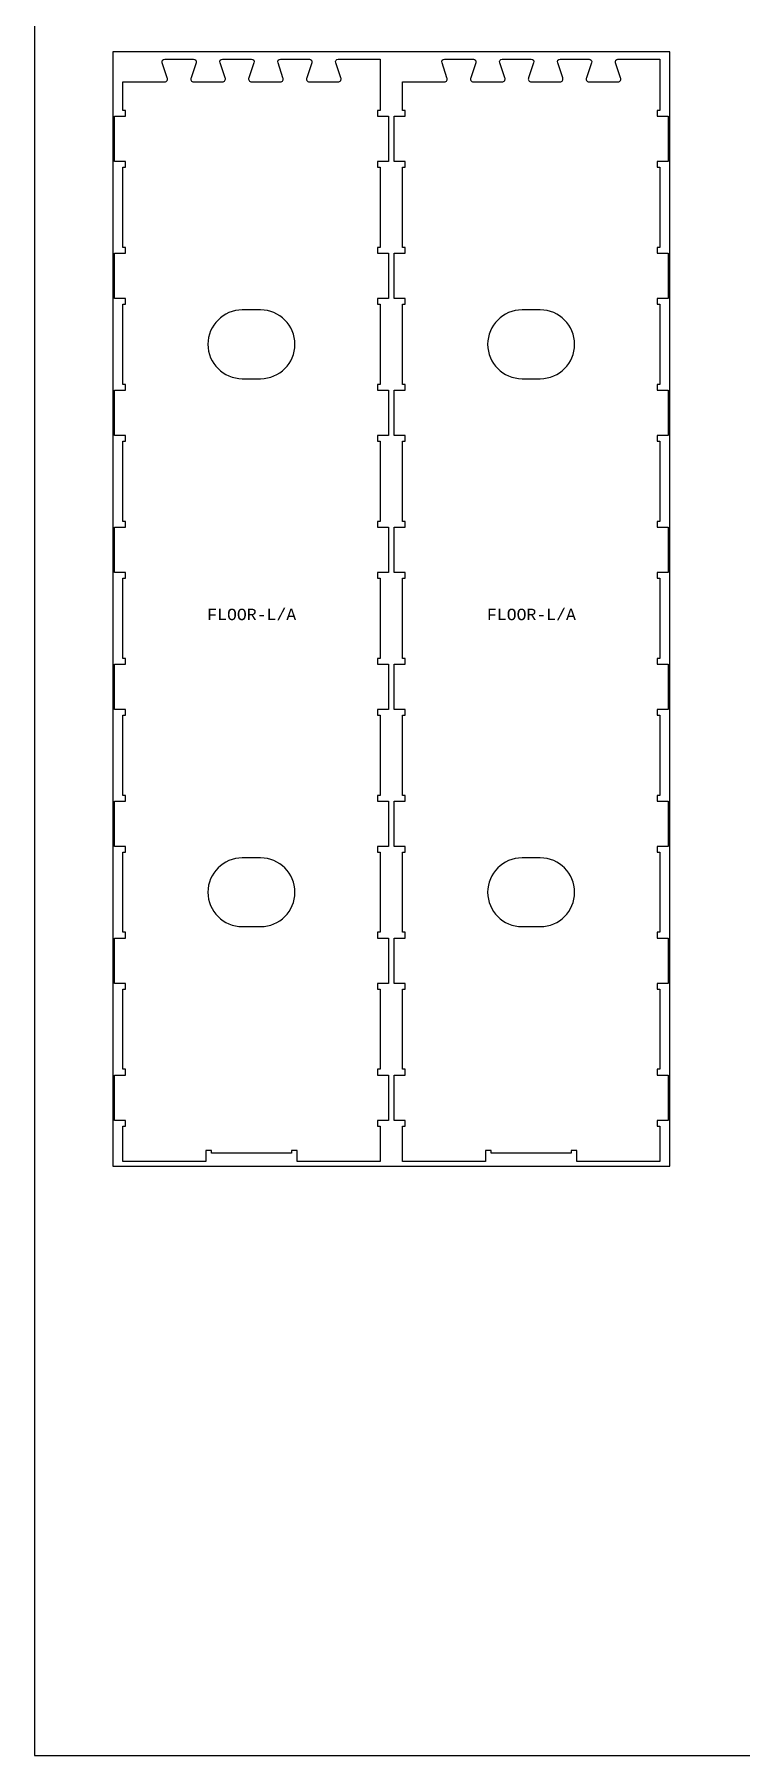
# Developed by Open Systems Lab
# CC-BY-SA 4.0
# Model space of a CAD drawing. Extents: x -30 to 12678, y 0 to 23683.
# Drawn here: x 0 to 1548, y 0 to 3769 of the extents above; entities that cross this region are included whole.
import ezdxf

# ---------------------------------------------------------------- set-up
doc = ezdxf.new("R2010")
doc.units = 0
for name, color, linetype in [('0_SHEET_SPRUCEPLY_2440X122', 1, 'CONTINUOUS'), ('1_ANYTOOL_1MMDEEP_LABELS_S', 2, 'CONTINUOUS'), ('3_ANYTOOL_CUTTHROUGH_INSID', 4, 'CONTINUOUS'), ('4_ANYTOOL_CUTTHROUGH_OUTSI', 5, 'CONTINUOUS'), ('DONOTCUT', 7, 'CONTINUOUS')]:
    doc.layers.add(name, color=color, linetype=linetype)
doc.styles.add('MONOTXT_REGULAR', font='')
doc.styles.get('MONOTXT_REGULAR').set_extended_font_data('Monotxt')

msp = doc.modelspace()

# ---------------------------------------------------------------- linework, layer by layer
at = {"layer": '0_SHEET_SPRUCEPLY_2440X122'}
msp.add_lwpolyline([(171.5, 1290.9), (1391.5, 1290.9), (1391.5, 3730.9), (171.5, 3730.9)], close=True, dxfattribs=at)
at = {"layer": '3_ANYTOOL_CUTTHROUGH_INSID'}
for points in [[(495.2, 3165.9), (455.2, 3165.9, 1), (455.2, 3015.4), (495.2, 3015.4, 1)], [(1107.7, 3165.9), (1067.7, 3165.9, 1), (1067.7, 3015.4), (1107.7, 3015.4, 1)], [(495.2, 1965.9), (455.2, 1965.9, 1), (455.2, 1815.4), (495.2, 1815.4, 1)], [(1107.7, 1965.9), (1067.7, 1965.9, 1), (1067.7, 1815.4), (1107.7, 1815.4, 1)]]:
    msp.add_lwpolyline(points, format="xyb", close=True, dxfattribs=at)
at = {"layer": '4_ANYTOOL_CUTTHROUGH_OUTSI'}
for points in [[(660.1, 3707.2, -0.551268), (665.3, 3715.4), (757, 3715.4), (757, 3602.9), (751, 3602.9), (751, 3590.4), (775, 3590.4), (775, 3490.9), (751, 3490.9), (751, 3478.4), (757, 3478.4), (757, 3302.9), (751, 3302.9), (751, 3290.4), (775, 3290.4), (775, 3190.9), (751, 3190.9), (751, 3178.4), (757, 3178.4), (757, 3002.9), (751, 3002.9), (751, 2990.4), (775, 2990.4), (775, 2890.9), (751, 2890.9), (751, 2878.4), (757, 2878.4), (757, 2702.9), (751, 2702.9), (751, 2690.4), (775, 2690.4), (775, 2590.9), (751, 2590.9), (751, 2578.4), (757, 2578.4), (757, 2402.9), (751, 2402.9), (751, 2390.4), (775, 2390.4), (775, 2290.9), (751, 2290.9), (751, 2278.4), (757, 2278.4), (757, 2102.9), (751, 2102.9), (751, 2090.4), (775, 2090.4), (775, 1990.9), (751, 1990.9), (751, 1978.4), (757, 1978.4), (757, 1802.9), (751, 1802.9), (751, 1790.4), (775, 1790.4), (775, 1690.9), (751, 1690.9), (751, 1678.4), (757, 1678.4), (757, 1502.9), (751, 1502.9), (751, 1490.4), (775, 1490.4), (775, 1390.9), (751, 1390.9), (751, 1378.4), (757, 1378.4), (757, 1300.9), (575.5, 1300.9), (575.5, 1324.9), (563, 1324.9), (563, 1318.9), (387.5, 1318.9), (387.5, 1324.9), (375, 1324.9), (375, 1300.9), (193.5, 1300.9), (193.5, 1378.4), (199.5, 1378.4), (199.5, 1390.9), (175.5, 1390.9), (175.5, 1490.4), (199.5, 1490.4), (199.5, 1502.9), (193.5, 1502.9), (193.5, 1678.4), (199.5, 1678.4), (199.5, 1690.9), (175.5, 1690.9), (175.5, 1790.4), (199.5, 1790.4), (199.5, 1802.9), (193.5, 1802.9), (193.5, 1978.4), (199.5, 1978.4), (199.5, 1990.9), (175.5, 1990.9), (175.5, 2090.4), (199.5, 2090.4), (199.5, 2102.9), (193.5, 2102.9), (193.5, 2278.4), (199.5, 2278.4), (199.5, 2290.9), (175.5, 2290.9), (175.5, 2390.4), (199.5, 2390.4), (199.5, 2402.9), (193.5, 2402.9), (193.5, 2578.4), (199.5, 2578.4), (199.5, 2590.9), (175.5, 2590.9), (175.5, 2690.4), (199.5, 2690.4), (199.5, 2702.9), (193.5, 2702.9), (193.5, 2878.4), (199.5, 2878.4), (199.5, 2890.9), (175.5, 2890.9), (175.5, 2990.4), (199.5, 2990.4), (199.5, 3002.9), (193.5, 3002.9), (193.5, 3178.4), (199.5, 3178.4), (199.5, 3190.9), (175.5, 3190.9), (175.5, 3290.4), (199.5, 3290.4), (199.5, 3302.9), (193.5, 3302.9), (193.5, 3478.4), (199.5, 3478.4), (199.5, 3490.9), (175.5, 3490.9), (175.5, 3590.4), (199.5, 3590.4), (199.5, 3602.9), (193.5, 3602.9), (193.5, 3665.4), (285.2, 3665.4), (285.2, 3665.4, 0.550446), (290.9, 3674.3), (280, 3707.2), (280, 3707.2), (280, 3707.2, -0.551268), (285.2, 3715.4), (348.6, 3715.4, -0.551268), (353.8, 3707.2), (353.8, 3707.2), (342.9, 3674.3), (342.9, 3674.3, 0.550446), (348.5, 3665.4), (411.9, 3665.4, 0.550446), (417.6, 3674.3), (406.7, 3707.2), (406.7, 3707.2), (406.7, 3707.2, -0.551268), (411.9, 3715.4), (475.3, 3715.4, -0.551268), (480.5, 3707.2), (480.5, 3707.2), (469.6, 3674.3), (469.6, 3674.3, 0.550446), (475.2, 3665.4), (538.6, 3665.4, 0.550446), (544.3, 3674.3), (533.4, 3707.2), (533.4, 3707.2), (533.4, 3707.2, -0.551268), (538.6, 3715.4), (602, 3715.4, -0.551268), (607.2, 3707.2), (607.2, 3707.2), (596.3, 3674.3), (596.3, 3674.3, 0.550446), (601.9, 3665.4), (665.3, 3665.4, 0.550446), (671, 3674.3), (660.1, 3707.2), (660.1, 3707.2)], [(1272.6, 3707.2, -0.551268), (1277.8, 3715.4), (1369.5, 3715.4), (1369.5, 3602.9), (1363.5, 3602.9), (1363.5, 3590.4), (1387.5, 3590.4), (1387.5, 3490.9), (1363.5, 3490.9), (1363.5, 3478.4), (1369.5, 3478.4), (1369.5, 3302.9), (1363.5, 3302.9), (1363.5, 3290.4), (1387.5, 3290.4), (1387.5, 3190.9), (1363.5, 3190.9), (1363.5, 3178.4), (1369.5, 3178.4), (1369.5, 3002.9), (1363.5, 3002.9), (1363.5, 2990.4), (1387.5, 2990.4), (1387.5, 2890.9), (1363.5, 2890.9), (1363.5, 2878.4), (1369.5, 2878.4), (1369.5, 2702.9), (1363.5, 2702.9), (1363.5, 2690.4), (1387.5, 2690.4), (1387.5, 2590.9), (1363.5, 2590.9), (1363.5, 2578.4), (1369.5, 2578.4), (1369.5, 2402.9), (1363.5, 2402.9), (1363.5, 2390.4), (1387.5, 2390.4), (1387.5, 2290.9), (1363.5, 2290.9), (1363.5, 2278.4), (1369.5, 2278.4), (1369.5, 2102.9), (1363.5, 2102.9), (1363.5, 2090.4), (1387.5, 2090.4), (1387.5, 1990.9), (1363.5, 1990.9), (1363.5, 1978.4), (1369.5, 1978.4), (1369.5, 1802.9), (1363.5, 1802.9), (1363.5, 1790.4), (1387.5, 1790.4), (1387.5, 1690.9), (1363.5, 1690.9), (1363.5, 1678.4), (1369.5, 1678.4), (1369.5, 1502.9), (1363.5, 1502.9), (1363.5, 1490.4), (1387.5, 1490.4), (1387.5, 1390.9), (1363.5, 1390.9), (1363.5, 1378.4), (1369.5, 1378.4), (1369.5, 1300.9), (1188, 1300.9), (1188, 1324.9), (1175.5, 1324.9), (1175.5, 1318.9), (1000, 1318.9), (1000, 1324.9), (987.5, 1324.9), (987.5, 1300.9), (806, 1300.9), (806, 1378.4), (812, 1378.4), (812, 1390.9), (788, 1390.9), (788, 1490.4), (812, 1490.4), (812, 1502.9), (806, 1502.9), (806, 1678.4), (812, 1678.4), (812, 1690.9), (788, 1690.9), (788, 1790.4), (812, 1790.4), (812, 1802.9), (806, 1802.9), (806, 1978.4), (812, 1978.4), (812, 1990.9), (788, 1990.9), (788, 2090.4), (812, 2090.4), (812, 2102.9), (806, 2102.9), (806, 2278.4), (812, 2278.4), (812, 2290.9), (788, 2290.9), (788, 2390.4), (812, 2390.4), (812, 2402.9), (806, 2402.9), (806, 2578.4), (812, 2578.4), (812, 2590.9), (788, 2590.9), (788, 2690.4), (812, 2690.4), (812, 2702.9), (806, 2702.9), (806, 2878.4), (812, 2878.4), (812, 2890.9), (788, 2890.9), (788, 2990.4), (812, 2990.4), (812, 3002.9), (806, 3002.9), (806, 3178.4), (812, 3178.4), (812, 3190.9), (788, 3190.9), (788, 3290.4), (812, 3290.4), (812, 3302.9), (806, 3302.9), (806, 3478.4), (812, 3478.4), (812, 3490.9), (788, 3490.9), (788, 3590.4), (812, 3590.4), (812, 3602.9), (806, 3602.9), (806, 3665.4), (897.7, 3665.4), (897.7, 3665.4, 0.550446), (903.4, 3674.3), (892.5, 3707.2), (892.5, 3707.2), (892.5, 3707.2, -0.551268), (897.7, 3715.4), (961.1, 3715.4, -0.551268), (966.3, 3707.2), (966.3, 3707.2), (955.4, 3674.3), (955.4, 3674.3, 0.550446), (961, 3665.4), (1024.4, 3665.4, 0.550446), (1030.1, 3674.3), (1019.2, 3707.2), (1019.2, 3707.2), (1019.2, 3707.2, -0.551268), (1024.4, 3715.4), (1087.8, 3715.4, -0.551268), (1093, 3707.2), (1093, 3707.2), (1082.1, 3674.3), (1082.1, 3674.3, 0.550446), (1087.7, 3665.4), (1151.1, 3665.4, 0.550446), (1156.8, 3674.3), (1145.9, 3707.2), (1145.9, 3707.2), (1145.9, 3707.2, -0.551268), (1151.1, 3715.4), (1214.5, 3715.4, -0.551268), (1219.7, 3707.2), (1219.7, 3707.2), (1208.8, 3674.3), (1208.8, 3674.3, 0.550446), (1214.4, 3665.4), (1277.8, 3665.4, 0.550446), (1283.5, 3674.3), (1272.6, 3707.2), (1272.6, 3707.2)]]:
    msp.add_lwpolyline(points, format="xyb", close=True, dxfattribs=at)
at = {"layer": 'DONOTCUT'}
msp.add_lwpolyline([(0, 0), (7173.1, 0), (7173.1, 5593.4), (0, 5593.4)], close=True, dxfattribs=at)

# ---------------------------------------------------------------- texts
at = {"layer": '1_ANYTOOL_1MMDEEP_LABELS_S', "char_height": 25, "width": 486.757, "attachment_point": 5, "style": 'MONOTXT_REGULAR'}
for insert in [(475.8, 2498.9), (1088.3, 2498.9)]:
    msp.add_mtext('FLOOR-L/A', dxfattribs=dict(at, insert=insert))

doc.saveas('drawing.dxf')
